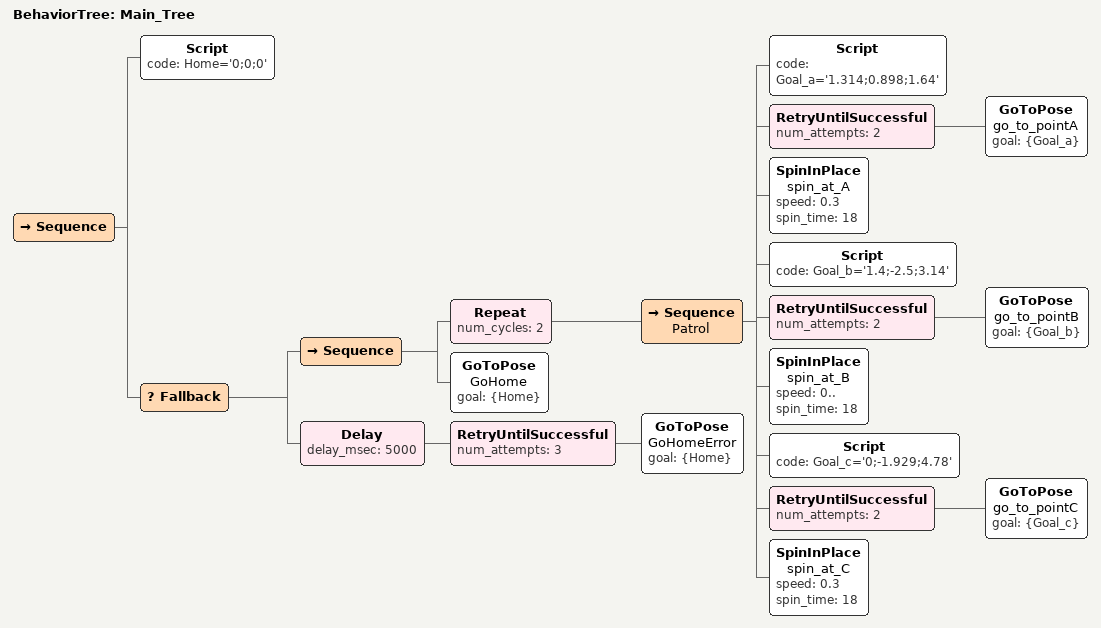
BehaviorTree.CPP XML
<root BTCPP_format="4">
     <BehaviorTree ID="Main_Tree">
        <Sequence>
            <Script code=" Home='0;0;0' " />
            <Fallback>
                <Sequence>
                    <Repeat num_cycles="2">
                        <Sequence name="Patrol">
                            <Script code=" Goal_a='1.314;0.898;1.64' " />
                            <RetryUntilSuccessful num_attempts="2">
                                <GoToPose name="go_to_pointA" goal="{Goal_a}" />
                            </RetryUntilSuccessful>
                            <SpinInPlace name="spin_at_A" speed="0.3" spin_time="18"/>
                            <Script code=" Goal_b='1.4;-2.5;3.14' " />
                            <RetryUntilSuccessful num_attempts="2">
                                <GoToPose name="go_to_pointB" goal="{Goal_b}" />
                            </RetryUntilSuccessful>
                            <SpinInPlace name="spin_at_B" speed="0.." spin_time="18"/>
                            <Script code=" Goal_c='0;-1.929;4.78' " />
                            <RetryUntilSuccessful num_attempts="2">
                                <GoToPose name="go_to_pointC" goal="{Goal_c}" />
                            </RetryUntilSuccessful>
                            <SpinInPlace name="spin_at_C" speed="0.3" spin_time="18"/>
                        </Sequence>
                    </Repeat>
                    <GoToPose name="GoHome" goal="{Home}" />
                </Sequence>
                <Delay delay_msec="5000">
                    <RetryUntilSuccessful num_attempts="3">
                        <GoToPose name="GoHomeError" goal="{Home}" />
                    </RetryUntilSuccessful>
                </Delay>
            </Fallback>
        </Sequence>
     </BehaviorTree>

 </root>
